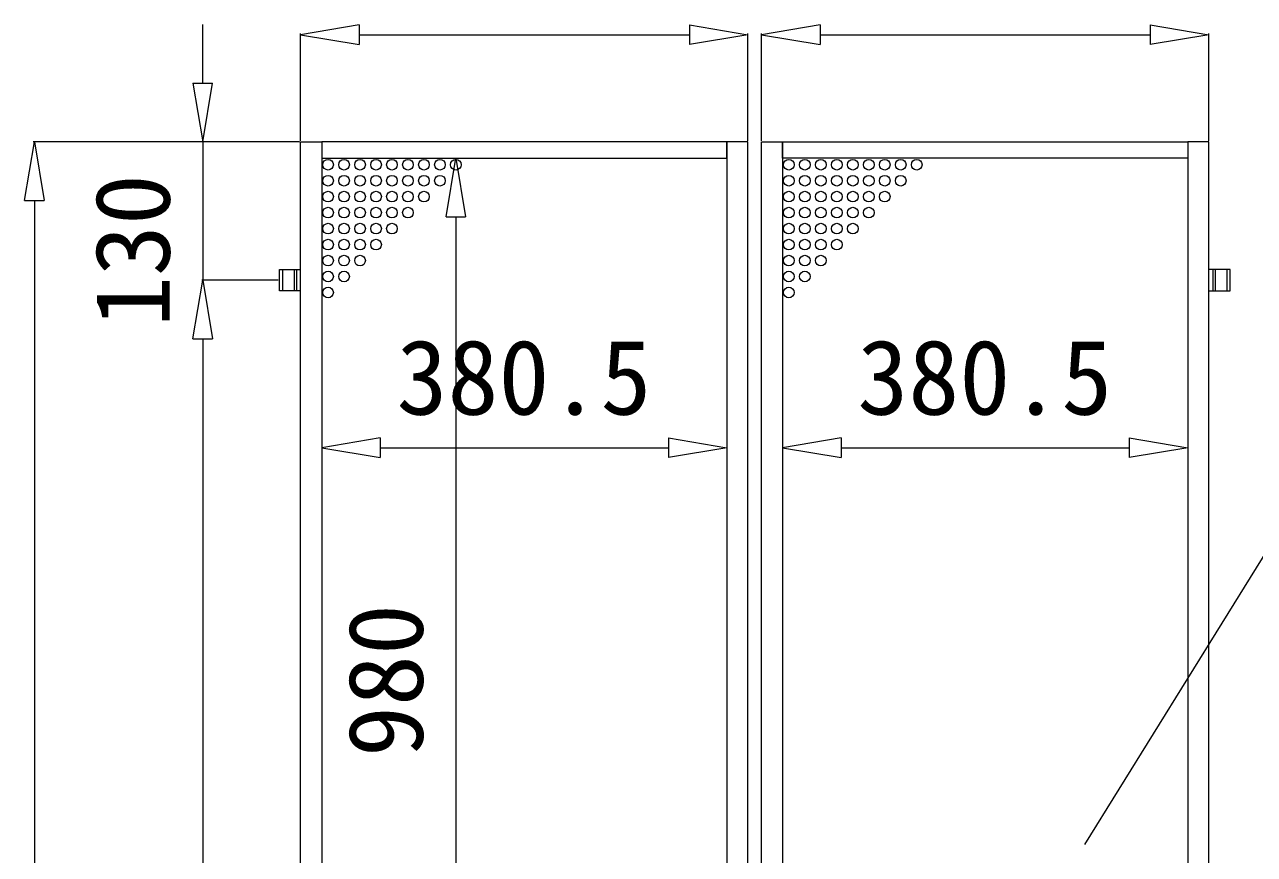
# Model space of a CAD drawing. Units: millimetres, scale not verified. Extents: x -12090 to 12090, y -18325 to 18325.
# Drawn here: x 9330 to 10715, y 9991 to 10925 of the extents above; entities that cross this region are included whole.
import ezdxf
from ezdxf.enums import TextEntityAlignment as Align

# ---------------------------------------------------------------- set-up
doc = ezdxf.new("R2010")
doc.units = ezdxf.units.MM
doc.header["$LTSCALE"] = 90
doc.linetypes.add('DASHED1', pattern=[1.8, 1.2, -0.6])
doc.layers.add('0-A_図面枠', color=134, linetype='Continuous', lineweight=18)
doc.styles.add('ＭＳ ゴシック', font='')
doc.styles.get('ＭＳ ゴシック').set_extended_font_data('MS Gothic')

msp = doc.modelspace()

# ---------------------------------------------------------------- linework, layer by layer
at = {"layer": '0-A_図面枠'}
for p, q in [((9530.48, 10859.16), (9530.48, 10925.15)), ((9706.8, 10924.79), (9640.8, 10913.8)), ((9706.8, 10924.79), (9706.8, 10902.79)), ((10078.79, 10924.79), (10144.8, 10913.8)), ((10078.79, 10924.79), (10078.79, 10902.79)), ((10226.04, 10924.79), (10160.04, 10913.8)), ((10226.04, 10924.79), (10226.04, 10902.79)), ((10598.04, 10924.79), (10664.04, 10913.8)), ((10598.04, 10924.79), (10598.04, 10902.79)), ((9640.8, 10794.36), (9640.8, 10914.99)), ((9640.8, 10913.8), (9706.8, 10902.79)), ((9706.8, 10913.8), (10078.79, 10913.8)), ((10144.8, 10913.8), (10078.79, 10902.79)), ((10144.8, 10794.36), (10144.8, 10914.99)), ((10160.04, 10794.36), (10160.04, 10914.99)), ((10160.04, 10913.8), (10226.04, 10902.79)), ((10226.04, 10913.8), (10598.04, 10913.8)), ((10664.04, 10913.8), (10598.04, 10902.79)), ((10664.04, 10794.36), (10664.04, 10914.99)), ((9519.48, 10859.16), (9530.48, 10793.15)), ((9519.48, 10859.16), (9541.48, 10859.16)), ((9530.48, 10793.15), (9541.48, 10859.16)), ((9329.73, 10727.15), (9340.73, 10793.15)), ((9639.59, 10793.15), (9339.53, 10793.15)), ((9340.73, 10793.15), (9351.73, 10727.15)), ((9639.59, 10793.15), (9529.28, 10793.15)), ((9530.48, 10793.15), (9530.48, 10637.15)), ((9664.5, 10773.35), (9664.5, 10447.4)), ((9665.69, 10774.56), (9816.89, 10774.56)), ((9804.7, 10708.55), (9815.7, 10774.56)), ((9815.7, 10774.56), (9826.69, 10708.55)), ((10121.09, 10773.35), (10121.09, 10447.4)), ((10183.74, 10773.35), (10183.74, 10447.4)), ((10640.34, 10773.35), (10640.34, 10447.4)), ((9329.73, 10727.15), (9351.73, 10727.15)), ((9340.73, 10727.15), (9340.73, 7255.56)), ((9804.7, 10708.55), (9826.69, 10708.55)), ((9815.7, 10708.55), (9815.7, 9664.55)), ((9636.25, 10649.15), (9636.25, 10625.16)), ((10668.59, 10649.15), (10668.59, 10625.16)), ((9519.48, 10571.16), (9530.48, 10637.15)), ((9519.48, 10571.16), (9530.48, 10637.15)), ((9615.6, 10637.15), (9529.28, 10637.15)), ((9615.6, 10637.15), (9529.28, 10637.15)), ((9530.48, 10637.15), (9541.48, 10571.16)), ((9530.48, 10637.15), (9541.48, 10571.16)), ((9519.48, 10571.16), (9541.48, 10571.16)), ((9519.48, 10571.16), (9541.48, 10571.16)), ((9530.48, 10571.16), (9530.48, 10505.15)), ((9530.48, 10571.16), (9530.48, 9057.36)), ((9730.49, 10459.59), (9664.5, 10448.59)), ((9664.5, 10448.59), (9730.49, 10437.6)), ((9730.49, 10459.59), (9730.49, 10437.6)), ((9730.49, 10448.59), (10055.1, 10448.59)), ((10055.1, 10459.59), (10121.09, 10448.59)), ((10055.1, 10459.59), (10055.1, 10437.6)), ((10121.09, 10448.59), (10055.1, 10437.6)), ((10249.74, 10459.59), (10183.74, 10448.59)), ((10183.74, 10448.59), (10249.74, 10437.6)), ((10249.74, 10459.59), (10249.74, 10437.6)), ((10249.74, 10448.59), (10574.34, 10448.59)), ((10574.34, 10459.59), (10640.34, 10448.59)), ((10574.34, 10459.59), (10574.34, 10437.6)), ((10640.34, 10448.59), (10574.34, 10437.6))]:
    msp.add_line(p, q, dxfattribs=at)
at = {"layer": '0-A_図面枠', "linetype": 'DASHED1'}
for p, q in [((9620.4, 10649.15), (9620.4, 10625.16)), ((9633.6, 10649.15), (9633.6, 10625.16)), ((10671.24, 10649.15), (10671.24, 10625.16)), ((10684.44, 10649.15), (10684.44, 10625.16))]:
    msp.add_line(p, q, dxfattribs=at)
at = {"layer": '0-A_図面枠'}
for points in [[(9640.8, 10793.15), (9664.5, 10793.15), (9664.5, 7189.55), (9640.8, 7189.55)], [(10121.09, 10793.15), (9664.5, 10793.15), (9664.5, 10774.56), (10121.09, 10774.56)], [(10144.8, 10793.15), (10121.09, 10793.15), (10121.09, 7189.55), (10144.8, 7189.55)], [(10160.04, 10793.15), (10183.74, 10793.15), (10183.74, 7189.55), (10160.04, 7189.55)], [(10183.74, 10793.15), (10640.34, 10793.15), (10640.34, 10774.56), (10183.74, 10774.56)], [(10664.04, 10793.15), (10640.34, 10793.15), (10640.34, 7189.55), (10664.04, 7189.55)]]:
    msp.add_lwpolyline(points, close=True, dxfattribs=at)
for points in [[(9640.8, 10625.16), (9616.8, 10625.16), (9616.8, 10649.15), (9640.8, 10649.15)], [(10664.04, 10625.16), (10688.04, 10625.16), (10688.04, 10649.15), (10664.04, 10649.15)], [(10524.47, 10001.71), (10756.46, 10375.6), (10756.89, 10375.6)]]:
    msp.add_lwpolyline(points, dxfattribs=at)
for centre in [(9671.7, 10767.36), (9689.7, 10767.36), (9707.7, 10767.36), (9725.7, 10767.36), (9743.7, 10767.36), (9761.7, 10767.36), (9779.7, 10767.36), (9797.7, 10767.36), (9815.7, 10767.36), (10190.94, 10767.36), (10208.94, 10767.36), (10226.94, 10767.36), (10244.94, 10767.36), (10262.94, 10767.36), (10280.94, 10767.36), (10298.94, 10767.36), (10316.94, 10767.36), (10334.94, 10767.36), (9671.7, 10749.36), (9689.7, 10749.36), (9707.7, 10749.36), (9725.7, 10749.36), (9743.7, 10749.36), (9761.7, 10749.36), (9779.7, 10749.36), (9797.7, 10749.36), (10190.94, 10749.36), (10208.94, 10749.36), (10226.94, 10749.36), (10244.94, 10749.36), (10262.94, 10749.36), (10280.94, 10749.36), (10298.94, 10749.36), (10316.94, 10749.36), (9671.7, 10731.36), (9689.7, 10731.36), (9707.7, 10731.36), (9725.7, 10731.36), (9743.7, 10731.36), (9761.7, 10731.36), (9779.7, 10731.36), (10190.94, 10731.36), (10208.94, 10731.36), (10226.94, 10731.36), (10244.94, 10731.36), (10262.94, 10731.36), (10280.94, 10731.36), (10298.94, 10731.36), (9671.7, 10713.36), (9689.7, 10713.36), (9707.7, 10713.36), (9725.7, 10713.36), (9743.7, 10713.36), (9761.7, 10713.36), (10190.94, 10713.36), (10208.94, 10713.36), (10226.94, 10713.36), (10244.94, 10713.36), (10262.94, 10713.36), (10280.94, 10713.36), (9671.7, 10695.36), (9689.7, 10695.36), (9707.7, 10695.36), (9725.7, 10695.36), (9743.7, 10695.36), (10190.94, 10695.36), (10208.94, 10695.36), (10226.94, 10695.36), (10244.94, 10695.36), (10262.94, 10695.36), (9671.7, 10677.36), (9689.7, 10677.36), (9707.7, 10677.36), (9725.7, 10677.36), (10190.94, 10677.36), (10208.94, 10677.36), (10226.94, 10677.36), (10244.94, 10677.36), (9671.7, 10659.36), (9689.7, 10659.36), (9707.7, 10659.36), (10190.94, 10659.36), (10208.94, 10659.36), (10226.94, 10659.36), (9671.7, 10641.36), (9689.7, 10641.36), (10190.94, 10641.36), (10208.94, 10641.36), (9671.7, 10623.36), (10190.94, 10623.36)]:
    msp.add_circle(centre, 6, dxfattribs=at)

# ---------------------------------------------------------------- texts
at = {"layer": '0-A_図面枠', "style": 'ＭＳ ゴシック'}
for s, p in [('130', (9518.6, 10584.41)), ('980', (9803.82, 10100.15))]:
    msp.add_text(s, height=84.46, rotation=90, dxfattribs=at).set_placement(p, align=Align.BOTTOM_LEFT)
for p in [(9748.8, 10460.48), (10268.04, 10460.48)]:
    msp.add_text('380.5', height=84.46, dxfattribs=at).set_placement(p, align=Align.BOTTOM_LEFT)

doc.saveas('drawing.dxf')
